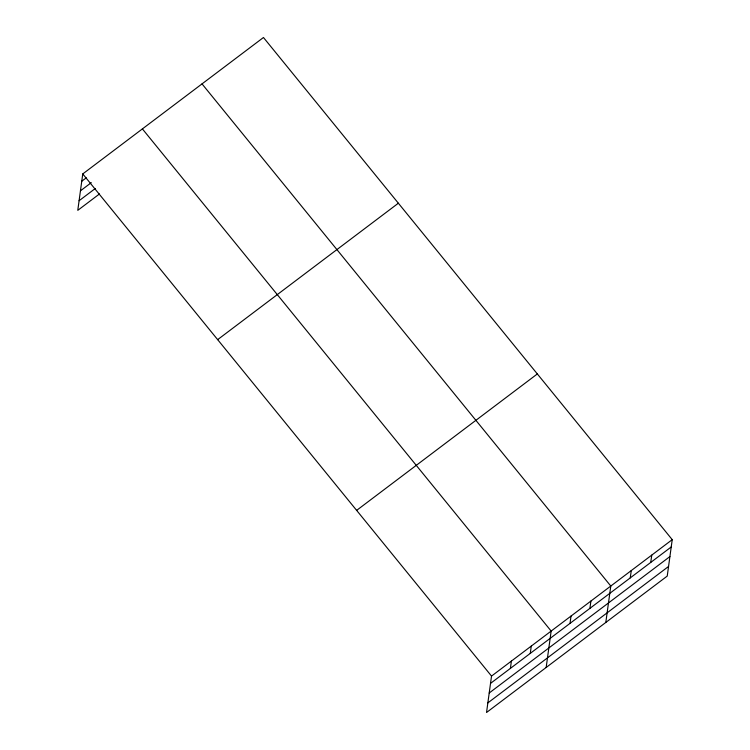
<?xml version="1.0" encoding="UTF-8"?>
<svg xmlns="http://www.w3.org/2000/svg" width="750" height="750" viewBox="0 0 750 750"><rect width="100%" height="100%" fill="white"/><g stroke="black" fill="none" stroke-linecap="round" stroke-linejoin="round"><path stroke-width="1.12" d="M672.225 539.653L491.531 676.087L486.534 712.5L667.238 576.075L672.225 539.653L263.466 37.5L82.763 173.925L77.775 210.347L99.459 193.969M510.403 668.391L511.406 661.078M530.278 653.381L531.281 646.069M546.169 667.481L551.156 631.059L142.397 128.906M570.037 623.362L571.031 616.059M589.913 608.362L590.916 601.05M605.803 622.463L610.791 586.041L202.022 83.888M630.262 577.894L631.266 570.581M650.747 562.425L651.75 555.122M81.759 181.237L86.278 177.825M80.447 190.838L91.284 182.653M79.088 200.738L95.353 188.456M217.659 339.637L398.353 203.212M356.634 510.375L537.337 373.941M490.528 683.391L671.222 546.966M489.206 693L669.909 556.575M487.856 702.891L668.55 566.466M82.763 173.925L491.531 676.087"/></g></svg>
